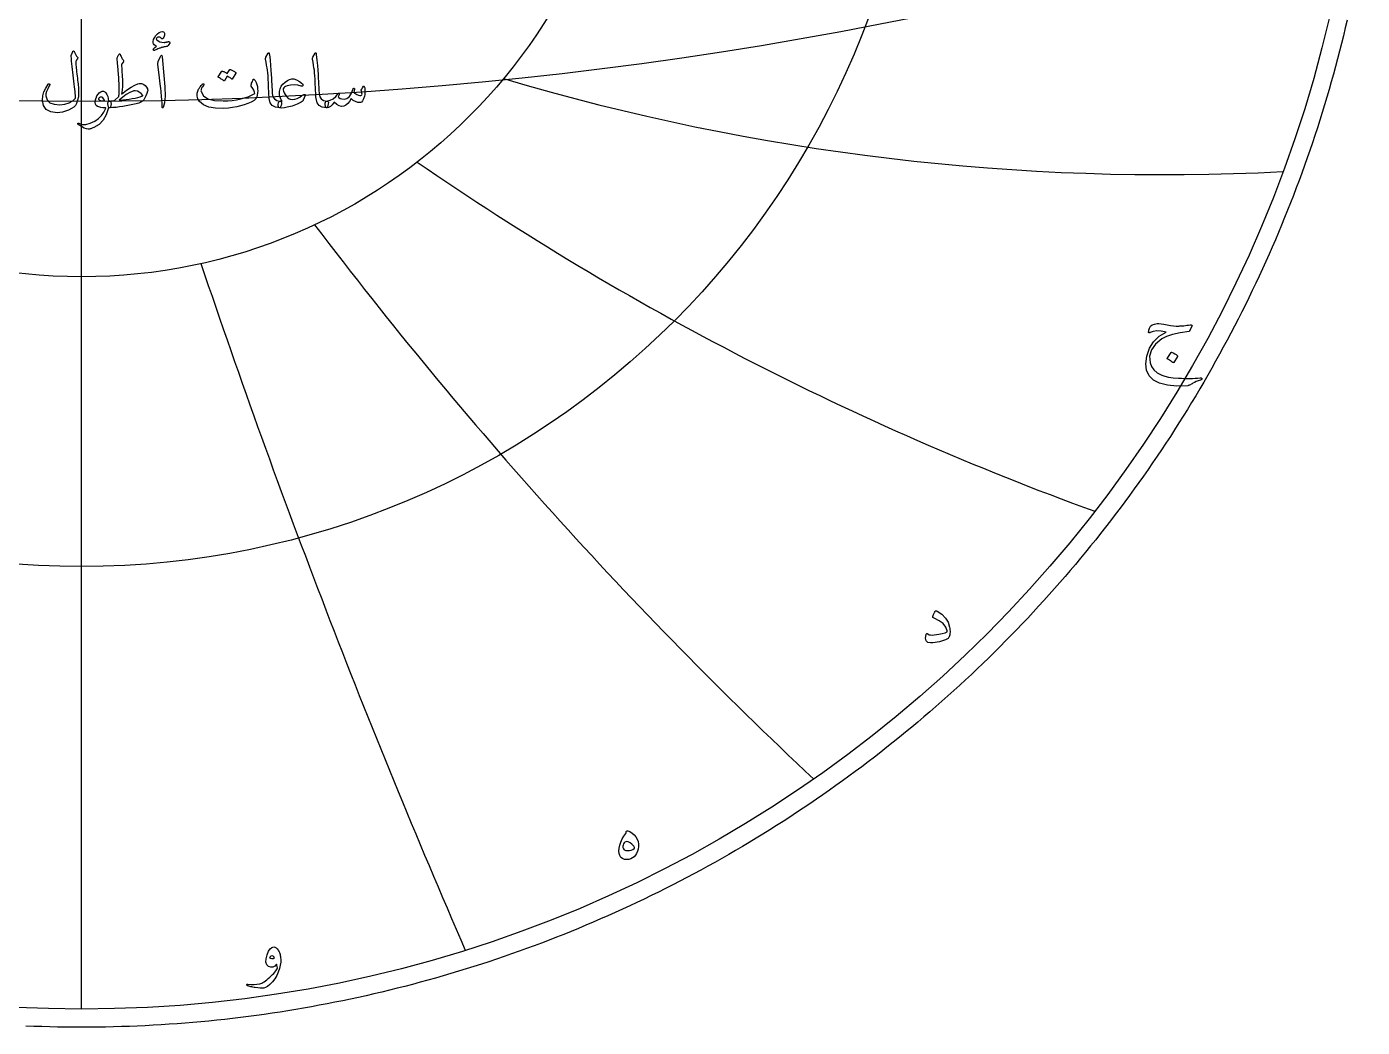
# Model space of a CAD drawing. Header units: millimetres. Extents: x -62 to 62, y -62 to 63.
# Drawn here: x -2.6 to 60.8, y -61.6 to -14.2 of the extents above; entities that cross this region are included whole.
import ezdxf

# ---------------------------------------------------------------- set-up
doc = ezdxf.new("R2010")
doc.units = ezdxf.units.MM
for name, color, linetype in [('CUT_OUTER', 1, 'Continuous'), ('ENGRAVE', 7, 'Continuous'), ('ENGRAVE_FINE', 8, 'Continuous'), ('TEXT', 5, 'Continuous')]:
    doc.layers.add(name, color=color, linetype=linetype)

msp = doc.modelspace()

# ---------------------------------------------------------------- linework, layer by layer
at = {"layer": 'CUT_OUTER'}
msp.add_lwpolyline([(60.0315, -13.868), (59.9453, -14.2361), (59.8568, -14.6036), (59.7661, -14.9706), (59.6731, -15.3371), (59.5778, -15.7029), (59.4804, -16.0682), (59.3807, -16.4328), (59.2787, -16.7969), (59.1745, -17.1603), (59.0681, -17.5231), (58.9595, -17.8852), (58.8486, -18.2466), (58.7356, -18.6073), (58.6203, -18.9674), (58.5028, -19.3267), (58.3831, -19.6853), (58.2612, -20.0432), (58.1372, -20.4003), (58.0109, -20.7566), (57.8824, -21.1122), (57.7518, -21.4669), (57.619, -21.8209), (57.484, -22.174), (57.3469, -22.5263), (57.2076, -22.8778), (57.0661, -23.2284), (56.9225, -23.5781), (56.7768, -23.9269), (56.6289, -24.2748), (56.4789, -24.6218), (56.3267, -24.9679), (56.1725, -25.3131), (56.0161, -25.6573), (55.8576, -26.0005), (55.697, -26.3427), (55.5344, -26.684), (55.3696, -27.0242), (55.2027, -27.3635), (55.0338, -27.7017), (54.8628, -28.0388), (54.6897, -28.3749), (54.5146, -28.71), (54.3374, -29.0439), (54.1581, -29.3768), (53.9769, -29.7085), (53.7936, -30.0392), (53.6082, -30.3687), (53.4209, -30.6971), (53.2315, -31.0243), (53.0402, -31.3503), (52.8468, -31.6752), (52.6515, -31.9988), (52.4541, -32.3213), (52.2548, -32.6425), (52.0535, -32.9625), (51.8503, -33.2813), (51.6451, -33.5988), (51.438, -33.9151), (51.2289, -34.2301), (51.0179, -34.5438), (50.805, -34.8562), (50.5902, -35.1672), (50.3734, -35.477), (50.1548, -35.7854), (49.9343, -36.0925), (49.7119, -36.3982), (49.4876, -36.7025), (49.2615, -37.0055), (49.0335, -37.307), (48.8037, -37.6072), (48.572, -37.906), (48.3385, -38.2033), (48.1032, -38.4992), (47.866, -38.7936), (47.6271, -39.0866), (47.3864, -39.3781), (47.1439, -39.6681), (46.8996, -39.9566), (46.6535, -40.2436), (46.4057, -40.5291), (46.1562, -40.8131), (45.9049, -41.0955), (45.6519, -41.3764), (45.3971, -41.6558), (45.1407, -41.9335), (44.8825, -42.2097), (44.6227, -42.4843), (44.3612, -42.7573), (44.098, -43.0287), (43.8331, -43.2985), (43.5666, -43.5666), (43.2985, -43.8331), (43.0287, -44.098), (42.7573, -44.3612), (42.4843, -44.6227), (42.2097, -44.8825), (41.9335, -45.1407), (41.6558, -45.3971), (41.3764, -45.6519), (41.0955, -45.9049), (40.8131, -46.1562), (40.5291, -46.4057), (40.2436, -46.6535), (39.9566, -46.8996), (39.6681, -47.1439), (39.3781, -47.3864), (39.0866, -47.6271), (38.7936, -47.866), (38.4992, -48.1032), (38.2033, -48.3385), (37.906, -48.572), (37.6072, -48.8037), (37.307, -49.0335), (37.0055, -49.2615), (36.7025, -49.4876), (36.3982, -49.7119), (36.0925, -49.9343), (35.7854, -50.1548), (35.477, -50.3734), (35.1672, -50.5902), (34.8562, -50.805), (34.5438, -51.0179), (34.2301, -51.2289), (33.9151, -51.438), (33.5988, -51.6451), (33.2813, -51.8503), (32.9625, -52.0535), (32.6425, -52.2548), (32.3213, -52.4541), (31.9988, -52.6515), (31.6752, -52.8468), (31.3503, -53.0402), (31.0243, -53.2315), (30.6971, -53.4209), (30.3687, -53.6082), (30.0392, -53.7936), (29.7085, -53.9769), (29.3768, -54.1581), (29.0439, -54.3374), (28.71, -54.5146), (28.3749, -54.6897), (28.0388, -54.8628), (27.7017, -55.0338), (27.3635, -55.2027), (27.0242, -55.3696), (26.684, -55.5344), (26.3427, -55.697), (26.0005, -55.8576), (25.6573, -56.0161), (25.3131, -56.1725), (24.9679, -56.3267), (24.6218, -56.4789), (24.2748, -56.6289), (23.9269, -56.7768), (23.5781, -56.9225), (23.2284, -57.0661), (22.8778, -57.2076), (22.5263, -57.3469), (22.174, -57.484), (21.8209, -57.619), (21.4669, -57.7518), (21.1122, -57.8824), (20.7566, -58.0109), (20.4003, -58.1372), (20.0432, -58.2612), (19.6853, -58.3831), (19.3267, -58.5028), (18.9674, -58.6203), (18.6073, -58.7356), (18.2466, -58.8486), (17.8852, -58.9595), (17.5231, -59.0681), (17.1603, -59.1745), (16.7969, -59.2787), (16.4328, -59.3807), (16.0682, -59.4804), (15.7029, -59.5778), (15.3371, -59.6731), (14.9706, -59.7661), (14.6036, -59.8568), (14.2361, -59.9453), (13.868, -60.0315), (13.4994, -60.1154), (13.1303, -60.1971), (12.7606, -60.2766), (12.3906, -60.3537), (12.02, -60.4286), (11.649, -60.5012), (11.2775, -60.5716), (10.9057, -60.6396), (10.5334, -60.7054), (10.1607, -60.7689), (9.7876, -60.8301), (9.4142, -60.889), (9.0404, -60.9456), (8.6663, -61), (8.2919, -61.052), (7.9171, -61.1017), (7.542, -61.1491), (7.1667, -61.1943), (6.7911, -61.2371), (6.4152, -61.2776), (6.0391, -61.3158), (5.6627, -61.3517), (5.2862, -61.3853), (4.9094, -61.4166), (4.5325, -61.4456), (4.1554, -61.4722), (3.7781, -61.4966), (3.4007, -61.5186), (3.0232, -61.5383), (2.6455, -61.5557), (2.2678, -61.5708), (1.89, -61.5835), (1.512, -61.5939), (1.1341, -61.6021), (0.7561, -61.6079), (0.378, -61.6113), (0, -61.6125), (-0.378, -61.6113), (-0.7561, -61.6079), (-1.1341, -61.6021), (-1.512, -61.5939), (-1.89, -61.5835), (-2.2678, -61.5708), (-2.6455, -61.5557)], dxfattribs=at)
at = {"layer": 'ENGRAVE'}
for points in [[(0, -60.75), (0, 60.75)], [(0, -60.75), (0, -26.0306)]]:
    msp.add_lwpolyline(points, dxfattribs=at)
for radius in [60.75, 39.7663, 26.0306]:
    msp.add_circle((0, 0), radius, dxfattribs=at)
for centre, radius, start, end in [((51.3474, 88.9363), 110.1253, 253.472045, 272.936249), ((96.6178, 96.6178), 142.3073, 235.453413, 250.051566), ((177.2315, 102.3247), 208.4771, 217.146724, 226.878826), ((394.9958, 105.8388), 410.8587, 198.629219, 203.495269)]:
    msp.add_arc(centre, radius, start, end, dxfattribs=at)
at = {"layer": 'ENGRAVE_FINE'}
msp.add_arc((0, 180.323), 198.0281, 252.309853, 287.690147, dxfattribs=at)
at = {"layer": 'TEXT'}
for points in [[(4.0544, -15.1077), (4.0076, -15.1165), (3.9641, -15.1248), (3.9241, -15.1326), (3.8873, -15.14), (3.8542, -15.1472), (3.8249, -15.1544), (3.7994, -15.1616), (3.7778, -15.1688), (3.7558, -15.177), (3.7293, -15.1872), (3.6983, -15.1994), (3.6628, -15.2137), (3.6228, -15.2302), (3.5784, -15.2492), (3.5294, -15.2706), (3.476, -15.2945), (3.4542, -15.3017), (3.4356, -15.3017), (3.4201, -15.2945), (3.4077, -15.2802), (3.4003, -15.2449), (3.4212, -15.2038), (3.4704, -15.1569), (3.5478, -15.1041), (3.4886, -15.0704), (3.4436, -15.0341), (3.4131, -14.995), (3.3969, -14.9532), (3.3938, -14.8744), (3.4131, -14.7889), (3.4549, -14.6966), (3.5191, -14.5975), (3.5957, -14.5088), (3.6745, -14.4475), (3.7555, -14.4136), (3.8388, -14.4071), (3.8853, -14.4188), (3.917, -14.4431), (3.9338, -14.4799), (3.9358, -14.5293), (3.9278, -14.5827), (3.9143, -14.6317), (3.8954, -14.6761), (3.8712, -14.7161), (3.8469, -14.7442), (3.8245, -14.7565), (3.8038, -14.7532), (3.785, -14.7341), (3.7634, -14.7056), (3.7382, -14.6847), (3.7095, -14.6714), (3.6772, -14.6658), (3.6433, -14.6658), (3.6134, -14.673), (3.5876, -14.6874), (3.5658, -14.7089), (3.5499, -14.735), (3.5451, -14.7592), (3.5516, -14.7817), (3.5694, -14.8023), (3.6359, -14.8515), (3.7167, -14.8877), (3.8119, -14.9108), (3.9215, -14.9209), (3.931, -14.9206), (3.9417, -14.9195), (3.9535, -14.9179), (3.9664, -14.9155), (3.9804, -14.9127), (3.9956, -14.9097), (4.0119, -14.9064), (4.0293, -14.9029), (4.0481, -14.8994), (4.0652, -14.8962), (4.0805, -14.8932), (4.0939, -14.8904), (4.1058, -14.888), (4.1164, -14.8863), (4.1256, -14.8853), (4.1334, -14.885), (4.1483, -14.8865), (4.1604, -14.8913), (4.1698, -14.8991), (4.1766, -14.9101), (4.1808, -14.9207), (4.1828, -14.9308), (4.1826, -14.9404), (4.1802, -14.9496), (4.1454, -15.0148), (4.1128, -15.0628), (4.0825, -15.0938), (4.0544, -15.1077)], [(-0.415, -15.352), (-0.4087, -15.341), (-0.4006, -15.3332), (-0.3907, -15.3284), (-0.379, -15.3269), (-0.3674, -15.3289), (-0.3575, -15.335), (-0.3494, -15.3451), (-0.3431, -15.3592), (-0.3096, -15.4416), (-0.2739, -15.5128), (-0.236, -15.5728), (-0.1958, -15.6215), (-0.1839, -15.639), (-0.1805, -15.6592), (-0.1857, -15.6821), (-0.1994, -15.7077), (-0.2082, -15.7201), (-0.2165, -15.732), (-0.2243, -15.7434), (-0.2317, -15.7544), (-0.2387, -15.7647), (-0.2452, -15.7742), (-0.2513, -15.7827), (-0.2569, -15.7903), (-0.2663, -15.8043), (-0.273, -15.8209), (-0.2771, -15.8402), (-0.2784, -15.8622), (-0.2742, -15.9243), (-0.2686, -15.992), (-0.2616, -16.0653), (-0.2533, -16.1442), (-0.2439, -16.2288), (-0.2335, -16.3189), (-0.2223, -16.4147), (-0.2102, -16.5161), (-0.1966, -16.6172), (-0.1846, -16.7123), (-0.1741, -16.8014), (-0.1653, -16.8843), (-0.1577, -16.9615), (-0.1513, -17.033), (-0.1461, -17.0989), (-0.1419, -17.1592), (-0.1372, -17.3377), (-0.1518, -17.5068), (-0.1857, -17.6664), (-0.2389, -17.8166), (-0.2908, -17.9049), (-0.371, -17.9864), (-0.4794, -18.0612), (-0.6162, -18.1292), (-0.7644, -18.1856), (-0.9036, -18.2253), (-1.0338, -18.2484), (-1.1551, -18.255), (-1.4587, -18.2132), (-1.676, -18.0987), (-1.8071, -17.9114), (-1.8521, -17.6514), (-1.8363, -17.4576), (-1.7856, -17.2679), (-1.6998, -17.0822), (-1.579, -16.9005), (-1.5698, -16.8899), (-1.5601, -16.8834), (-1.55, -16.881), (-1.5395, -16.8825), (-1.5283, -16.8868), (-1.5197, -16.8924), (-1.5139, -16.8994), (-1.5107, -16.9077), (-1.5085, -16.92), (-1.509, -16.9319), (-1.5121, -16.9434), (-1.5179, -16.9544), (-1.6003, -17.1149), (-1.6572, -17.2517), (-1.6884, -17.3646), (-1.694, -17.4538), (-1.634, -17.6458), (-1.5045, -17.7798), (-1.3053, -17.8559), (-1.0365, -17.8741), (-0.7942, -17.8479), (-0.5883, -17.787), (-0.4188, -17.6916), (-0.2856, -17.5616), (-0.2884, -17.4988), (-0.2933, -17.4255), (-0.3001, -17.3416), (-0.309, -17.2472), (-0.3201, -17.142), (-0.3337, -17.0258), (-0.3497, -16.8986), (-0.3683, -16.7604), (-0.3858, -16.6178), (-0.4024, -16.4774), (-0.4181, -16.3394), (-0.4329, -16.2035), (-0.4466, -16.0699), (-0.459, -15.9385), (-0.47, -15.8094), (-0.4796, -15.6826), (-0.494, -15.5604), (-0.4933, -15.5465), (-0.4913, -15.5335), (-0.4879, -15.5213), (-0.4832, -15.5101)], [(1.7766, -15.4814), (1.7851, -15.4722), (1.7928, -15.4661), (1.7995, -15.4632), (1.8054, -15.4634), (1.8123, -15.4665), (1.8188, -15.4724), (1.8249, -15.4809), (1.8305, -15.4921), (1.8533, -15.5406), (1.875, -15.5855), (1.8955, -15.6269), (1.9149, -15.6646), (1.9335, -15.6983), (1.9513, -15.7275), (1.9685, -15.7522), (1.985, -15.7724), (1.9971, -15.789), (2.0012, -15.8065), (1.9971, -15.8249), (1.985, -15.8442), (1.9131, -15.934), (1.9039, -15.9495), (1.8979, -15.9673), (1.8949, -15.9873), (1.8952, -16.0095), (1.9068, -16.179), (1.9167, -16.3283), (1.9248, -16.4575), (1.9311, -16.5664), (1.9358, -16.6553), (1.9392, -16.7244), (1.9412, -16.7738), (1.9419, -16.8035), (1.9411, -16.8911), (1.9387, -16.9741), (1.9348, -17.0527), (1.9293, -17.1268), (1.9225, -17.1964), (1.9145, -17.2616), (1.9054, -17.3222), (1.8952, -17.3783), (2.1393, -17.1915), (2.3506, -17.0478), (2.5291, -16.9472), (2.6748, -16.8897), (2.7397, -16.8744), (2.7978, -16.8682), (2.8493, -16.8709), (2.894, -16.8825), (2.9571, -16.9153), (3.017, -16.967), (3.0738, -17.0375), (3.1275, -17.1268), (3.1358, -17.1482), (3.1392, -17.1726), (3.1376, -17.2003), (3.1311, -17.231), (3.0954, -17.3415), (3.0529, -17.4466), (3.0038, -17.5463), (2.9478, -17.6406), (2.8935, -17.7012), (2.8167, -17.7538), (2.7175, -17.7982), (2.5958, -17.8346), (2.4328, -17.8706), (2.2711, -17.9033), (2.1104, -17.9326), (1.9509, -17.9586), (1.7927, -17.9809), (1.636, -17.9994), (1.481, -18.0141), (1.3275, -18.025), (1.3102, -18.0201), (1.2943, -18.0053), (1.2797, -17.9806), (1.2664, -17.946), (1.2548, -17.9035), (1.2485, -17.8624), (1.2476, -17.8227), (1.2521, -17.7843), (1.2622, -17.7509), (1.2781, -17.7259), (1.2999, -17.7095), (1.3275, -17.7017), (1.3642, -17.6997), (1.3989, -17.6972), (1.4316, -17.6943), (1.4622, -17.6909), (1.4909, -17.6875), (1.5175, -17.6846), (1.5421, -17.6821), (1.5646, -17.6801), (1.7658, -17.4861), (1.7676, -17.4777), (1.7694, -17.4668), (1.7712, -17.4534), (1.773, -17.4376), (1.7748, -17.4193), (1.7766, -17.3985), (1.7784, -17.3753), (1.7802, -17.3496), (1.7818, -17.3216), (1.7829, -17.2917), (1.7836, -17.2597), (1.7838, -17.2256), (1.7838, -17.1898), (1.7838, -17.1524), (1.7838, -17.1135), (1.7838, -17.0729), (1.7833, -17.0271), (1.782, -16.9723), (1.7798, -16.9086), (1.7766, -16.8358), (1.7726, -16.7545), (1.7676, -16.6652), (1.7618, -16.5677), (1.7551, -16.4622), (1.7396, -16.228), (1.7254, -16.0427), (1.7126, -15.9064), (1.7012, -15.8191), (1.692, -15.7629), (1.6859, -15.7203), (1.683, -15.6911), (1.6832, -15.6754), (1.6941, -15.6457), (1.7052, -15.6179), (1.7165, -15.5918), (1.7281, -15.5676), (1.7399, -15.5447), (1.7519, -15.5227), (1.7641, -15.5016), (1.7766, -15.4814)], [(3.7275, -15.6179), (3.7618, -15.5514), (3.7894, -15.5281), (3.8103, -15.5478), (3.8245, -15.6107), (3.9071, -16.4909), (3.9563, -17.0312), (3.9673, -17.4628), (3.9401, -17.7857), (3.8748, -17.9999), (3.8629, -18.0174), (3.8523, -18.0268), (3.8431, -18.0282), (3.8353, -18.0214), (3.829, -18.0109), (3.8245, -17.9972), (3.8218, -17.9803), (3.8209, -17.9604), (3.8209, -17.8047), (3.8137, -17.6397), (3.7993, -17.4652), (3.7778, -17.2813), (3.7731, -17.2333), (3.7589, -17.1035), (3.7353, -16.892), (3.7023, -16.5987), (3.6233, -15.9484), (3.6215, -15.9138), (3.6233, -15.882), (3.6287, -15.8528), (3.6377, -15.8263)], [(8.8579, -15.4382), (8.8649, -15.4275), (8.8714, -15.4203), (8.8774, -15.4167), (8.8831, -15.4167), (8.8916, -15.4214), (8.8992, -15.4356), (8.906, -15.4591), (8.9118, -15.4921), (8.9414, -15.7605), (8.9657, -16.0086), (8.9845, -16.2365), (8.998, -16.4442), (9.0067, -16.6218), (9.0146, -16.781), (9.0219, -16.9218), (9.0286, -17.0442), (9.0343, -17.1482), (9.0389, -17.2337), (9.0424, -17.3009), (9.0447, -17.3496), (9.0766, -17.4955), (9.1471, -17.6029), (9.2563, -17.6716), (9.404, -17.7017), (9.4451, -17.7125), (9.4714, -17.7376), (9.4828, -17.7771), (9.4794, -17.831), (9.4626, -17.9159), (9.4444, -17.9765), (9.4249, -18.0129), (9.404, -18.025), (9.1961, -17.9976), (9.0429, -17.9154), (8.9446, -17.7785), (8.901, -17.5867), (8.8942, -17.495), (8.888, -17.403), (8.8825, -17.3109), (8.8777, -17.2185), (8.8733, -17.1258), (8.8691, -17.033), (8.8652, -16.9399), (8.8615, -16.8466), (8.8548, -16.6686), (8.8453, -16.5084), (8.8332, -16.366), (8.8184, -16.2412), (8.8009, -16.1214), (8.7807, -15.9938), (8.7578, -15.8583), (8.7322, -15.7149), (8.7288, -15.6891), (8.7295, -15.6655), (8.7342, -15.6442), (8.7429, -15.6251)], [(11.0818, -15.4382), (11.0888, -15.4275), (11.0953, -15.4203), (11.1013, -15.4167), (11.107, -15.4167), (11.1155, -15.4214), (11.1231, -15.4356), (11.1299, -15.4591), (11.1357, -15.4921), (11.1653, -15.7605), (11.1896, -16.0086), (11.2085, -16.2365), (11.2219, -16.4442), (11.2306, -16.6218), (11.2385, -16.781), (11.2458, -16.9218), (11.2525, -17.0442), (11.2582, -17.1482), (11.2628, -17.2337), (11.2663, -17.3009), (11.2686, -17.3496), (11.3005, -17.4955), (11.371, -17.6029), (11.4802, -17.6716), (11.6279, -17.7017), (11.669, -17.7125), (11.6953, -17.7376), (11.7067, -17.7771), (11.7034, -17.831), (11.6865, -17.9159), (11.6683, -17.9765), (11.6488, -18.0129), (11.6279, -18.025), (11.42, -17.9976), (11.2668, -17.9154), (11.1685, -17.7785), (11.1249, -17.5867), (11.1181, -17.495), (11.1119, -17.403), (11.1064, -17.3109), (11.1016, -17.2185), (11.0972, -17.1258), (11.093, -17.033), (11.0891, -16.9399), (11.0854, -16.8466), (11.0787, -16.6686), (11.0692, -16.5084), (11.0571, -16.366), (11.0423, -16.2412), (11.0248, -16.1214), (11.0046, -15.9938), (10.9817, -15.8583), (10.9561, -15.7149), (10.9527, -15.6891), (10.9534, -15.6655), (10.9581, -15.6442), (10.9668, -15.6251)], [(7.0328, -16.2107), (7.0373, -16.2062), (7.0436, -16.2035), (7.0517, -16.2026), (7.0615, -16.2035), (7.0969, -16.2167), (7.1311, -16.2313), (7.1643, -16.2473), (7.1963, -16.2646), (7.2274, -16.2834), (7.2578, -16.3041), (7.2875, -16.3266), (7.3166, -16.3508), (7.3222, -16.3582), (7.3247, -16.3661), (7.324, -16.3744), (7.3202, -16.3831), (7.1478, -16.6562), (7.143, -16.6598), (7.1361, -16.6598), (7.1269, -16.6562), (7.1154, -16.649), (7.1076, -16.6424), (7.0948, -16.6333), (7.077, -16.6217), (7.0543, -16.6077), (7.0265, -16.591), (6.9933, -16.5713), (6.9547, -16.5487), (6.9106, -16.5233), (6.7741, -16.7352), (6.7678, -16.7417), (6.7597, -16.7433), (6.7499, -16.7399), (6.7382, -16.7316), (6.7281, -16.7244), (6.7121, -16.7137), (6.6904, -16.6993), (6.6627, -16.6813), (6.6288, -16.6598), (6.5882, -16.6346), (6.5408, -16.6059), (6.4867, -16.5736), (6.4811, -16.5682), (6.4786, -16.5628), (6.4793, -16.5574), (6.4831, -16.552), (6.6591, -16.2897), (6.6636, -16.2852), (6.6699, -16.2825), (6.678, -16.2816), (6.6879, -16.2825), (6.718, -16.2923), (6.7472, -16.3036), (6.7755, -16.3166), (6.8029, -16.331), (6.8294, -16.3469), (6.855, -16.3638), (6.8797, -16.3819), (6.9035, -16.4011)], [(8.204, -16.6885), (8.2282, -16.7188), (8.2503, -16.7523), (8.2704, -16.7889), (8.2885, -16.8286), (8.3045, -16.8713), (8.3185, -16.9167), (8.3306, -16.9647), (8.3406, -17.0155), (8.3536, -17.1174), (8.3567, -17.2185), (8.35, -17.3186), (8.3334, -17.4178), (8.3082, -17.5063), (8.2759, -17.5777), (8.2364, -17.6321), (8.1897, -17.6693), (8.0415, -17.7477), (7.8843, -17.8175), (7.7181, -17.8788), (7.543, -17.9316), (7.3588, -17.9754), (7.1657, -18.0098), (6.9636, -18.0347), (6.7526, -18.0502), (6.3569, -18.0461), (6.0322, -17.9909), (5.7785, -17.8845), (5.5957, -17.7268), (5.5207, -17.6035), (5.4861, -17.4708), (5.492, -17.3287), (5.5382, -17.1771), (5.5538, -17.1445), (5.5719, -17.1111), (5.5924, -17.0771), (5.6155, -17.0424), (5.6409, -17.007), (5.6689, -16.971), (5.6993, -16.9343), (5.7322, -16.8969), (5.7432, -16.8863), (5.7547, -16.8798), (5.7666, -16.8774), (5.7789, -16.8789), (5.7872, -16.8821), (5.7942, -16.8879), (5.7998, -16.8965), (5.8041, -16.9077), (5.8061, -16.9182), (5.805, -16.9283), (5.8007, -16.938), (5.7933, -16.9472), (5.7625, -16.9838), (5.7349, -17.0217), (5.7104, -17.061), (5.6891, -17.1017), (5.6745, -17.1405), (5.6667, -17.178), (5.6655, -17.2142), (5.6711, -17.249), (5.7834, -17.4522), (5.9945, -17.5948), (6.3044, -17.6767), (6.713, -17.6981), (6.9377, -17.6894), (7.1518, -17.6707), (7.3554, -17.6418), (7.5484, -17.6029), (7.731, -17.5538), (7.9036, -17.4946), (8.066, -17.4254), (8.2184, -17.346), (8.2036, -17.2719), (8.1699, -17.1897), (8.1174, -17.0994), (8.0459, -17.0011), (8.0437, -16.9917), (8.0441, -16.9741), (8.0473, -16.9485), (8.0531, -16.9149), (8.0547, -16.9115), (8.0558, -16.9086), (8.0565, -16.9061), (8.0567, -16.9041), (8.0684, -16.8583), (8.0855, -16.8071), (8.1079, -16.7505), (8.1358, -16.6885), (8.1481, -16.6697), (8.1636, -16.6634), (8.1822, -16.6697), (8.204, -16.6885)], [(10.6148, -17.4394), (10.5178, -17.655), (10.5054, -17.6763), (10.4935, -17.6936), (10.482, -17.7068), (10.471, -17.716), (10.4151, -17.7543), (10.3552, -17.7901), (10.2912, -17.8235), (10.2231, -17.8544), (10.1513, -17.8832), (10.0758, -17.9105), (9.9968, -17.9362), (9.9142, -17.9604), (9.7597, -17.9981), (9.6232, -18.0214), (9.5046, -18.0304), (9.404, -18.025), (9.3656, -18.0075), (9.3402, -17.9729), (9.3279, -17.9213), (9.3286, -17.8526), (9.3378, -17.7906), (9.351, -17.7448), (9.3683, -17.7151), (9.3896, -17.7017), (9.3932, -17.7017), (9.3968, -17.7017), (9.4004, -17.7017), (9.404, -17.7017), (9.4307, -17.7044), (9.457, -17.7053), (9.4828, -17.7044), (9.5082, -17.7017), (9.4646, -17.6372), (9.4309, -17.566), (9.4071, -17.4881), (9.3932, -17.4035), (9.3912, -17.2519), (9.4175, -17.117), (9.472, -16.9986), (9.5549, -16.8969), (9.6616, -16.8019), (9.766, -16.7289), (9.8681, -16.678), (9.9681, -16.649), (10.0758, -16.6492), (10.198, -16.6894), (10.3345, -16.7696), (10.4854, -16.8897), (10.5025, -16.9084), (10.5106, -16.9283), (10.5097, -16.9497), (10.4998, -16.9723), (10.4856, -16.9899), (10.4684, -16.9993), (10.4479, -17.0006), (10.4243, -16.9939), (10.2553, -16.945), (10.0857, -16.9274), (9.9157, -16.9414), (9.7453, -16.9867), (9.6777, -17.0152), (9.6259, -17.0469), (9.5897, -17.0817), (9.5693, -17.1197), (9.5643, -17.1677), (9.5782, -17.2292), (9.611, -17.3042), (9.6627, -17.3927), (9.7256, -17.4821), (9.7848, -17.549), (9.8405, -17.5934), (9.8926, -17.6154), (10.006, -17.6267), (10.1199, -17.6137), (10.2341, -17.5764), (10.3489, -17.5149), (10.4531, -17.443), (10.507, -17.4089), (10.5501, -17.3891), (10.5824, -17.3837), (10.604, -17.3927), (10.6127, -17.4037), (10.6175, -17.4152), (10.6181, -17.4271), (10.6148, -17.4394)], [(13.3704, -17.0011), (13.3782, -16.9957), (13.3875, -16.9975), (13.398, -17.0065), (13.4099, -17.0226), (13.4227, -17.05), (13.4324, -17.0891), (13.4389, -17.1399), (13.4422, -17.2023), (13.4434, -17.2732), (13.4395, -17.3424), (13.4308, -17.4098), (13.4171, -17.4753), (13.3771, -17.6029), (13.3327, -17.6945), (13.2837, -17.7502), (13.2303, -17.7699), (13.1039, -17.7625), (12.9869, -17.7295), (12.8793, -17.6709), (12.7812, -17.5867), (12.7138, -17.7194), (12.6339, -17.8229), (12.5414, -17.8973), (12.4363, -17.9424), (12.326, -17.9523), (12.2144, -17.9244), (12.1015, -17.8589), (11.9872, -17.7556), (11.8947, -17.8735), (11.804, -17.9577), (11.715, -18.0082), (11.6279, -18.025), (11.6104, -18.0151), (11.5938, -17.9855), (11.5781, -17.9361), (11.5632, -17.8669), (11.5579, -17.7987), (11.5668, -17.7484), (11.5902, -17.716), (11.6279, -17.7017), (11.7936, -17.6642), (11.9387, -17.5912), (12.0631, -17.4827), (12.1668, -17.3388), (12.1724, -17.3309), (12.1785, -17.3253), (12.185, -17.322), (12.192, -17.3208), (12.2005, -17.3217), (12.2081, -17.3244), (12.2149, -17.3289), (12.2207, -17.3352), (12.2241, -17.3545), (12.2162, -17.3873), (12.1971, -17.4336), (12.1668, -17.4933), (12.2066, -17.5393), (12.2683, -17.5732), (12.3521, -17.595), (12.4578, -17.6047), (12.5896, -17.5771), (12.7048, -17.487), (12.8034, -17.3345), (12.8854, -17.1197), (12.8894, -17.1086), (12.8944, -17.1008), (12.9002, -17.0961), (12.9069, -17.0945), (12.917, -17.0954), (12.9258, -17.0981), (12.9332, -17.1026), (12.9393, -17.1089), (12.9438, -17.1179), (12.9464, -17.1268), (12.9473, -17.1358), (12.9464, -17.1448), (12.9105, -17.2957), (12.9525, -17.333), (13.003, -17.3658), (13.0621, -17.394), (13.1297, -17.4178), (13.1955, -17.4333), (13.2455, -17.4367), (13.2799, -17.428), (13.2985, -17.4071), (13.3046, -17.3752), (13.3012, -17.3298), (13.2884, -17.271), (13.2662, -17.1987), (13.27, -17.1783), (13.2887, -17.1385), (13.3221, -17.0795), (13.3704, -17.0011)], [(1.2557, -18.0645), (1.1715, -18.3603), (1.0302, -18.6079), (0.8319, -18.8076), (0.5766, -18.9591), (0.5409, -18.9745), (0.5057, -18.9883), (0.4709, -19.0006), (0.4365, -19.0112), (0.4028, -19.0201), (0.3701, -19.0269), (0.3382, -19.0318), (0.3072, -19.0346), (0.2299, -19.0236), (0.1275, -18.9834), (0, -18.914), (-0.1527, -18.8154), (-0.1691, -18.8013), (-0.1787, -18.7876), (-0.1817, -18.7743), (-0.1778, -18.7615), (-0.1693, -18.7517), (-0.1581, -18.7472), (-0.1442, -18.7481), (-0.1275, -18.7543), (0.0312, -18.8058), (0.2093, -18.8055), (0.4067, -18.7537), (0.6233, -18.6502), (0.8003, -18.53), (0.9467, -18.3888), (1.0626, -18.2264), (1.1479, -18.043), (1.1472, -18.0365), (1.1452, -18.0313), (1.1418, -18.0275), (1.1371, -18.025), (1.0134, -18.0178), (0.9081, -18.0035), (0.8212, -17.9819), (0.7527, -17.9532), (0.6997, -17.9087), (0.6665, -17.8472), (0.653, -17.7686), (0.6593, -17.6729), (0.6613, -17.6602), (0.6638, -17.6473), (0.6667, -17.6342), (0.67, -17.6208), (0.6739, -17.607), (0.6781, -17.5925), (0.6828, -17.5774), (0.688, -17.5616), (0.7302, -17.4589), (0.7814, -17.3738), (0.8416, -17.3062), (0.9108, -17.2562), (0.9815, -17.2288), (1.0464, -17.2292), (1.1054, -17.2575), (1.1587, -17.3137), (1.2051, -17.3918), (1.2404, -17.4825), (1.2644, -17.5858), (1.2772, -17.7017), (1.2843, -17.7016), (1.2911, -17.7012), (1.2978, -17.7007), (1.3042, -17.6999), (1.3106, -17.6991), (1.3172, -17.6985), (1.324, -17.6982), (1.3311, -17.6981), (1.3554, -17.7032), (1.3742, -17.7187), (1.3877, -17.7446), (1.3958, -17.7807), (1.3991, -17.8205), (1.3985, -17.8607), (1.3938, -17.9013), (1.385, -17.9424), (1.3736, -17.9785), (1.3608, -18.0044), (1.3466, -18.0199), (1.3311, -18.025), (1.2628, -18.025), (1.2624, -18.0315), (1.2611, -18.0403), (1.2588, -18.0513), (1.2557, -18.0645)], [(1.0832, -17.6622), (1.0455, -17.5964), (1.0042, -17.5499), (0.9593, -17.5227), (0.9108, -17.5149), (0.8818, -17.5225), (0.856, -17.5346), (0.8333, -17.5512), (0.8138, -17.5723), (0.8075, -17.5836), (0.8066, -17.5957), (0.8111, -17.6087), (0.8209, -17.6226), (0.858, -17.6552), (0.9117, -17.6774), (0.9819, -17.6893), (1.0688, -17.6909), (1.0778, -17.6891), (1.0832, -17.6837), (1.085, -17.6747), (1.0832, -17.6622)], [(2.5491, -17.2131), (2.5309, -17.2137), (2.5122, -17.2158), (2.4931, -17.2191), (2.4736, -17.2238), (2.2971, -17.2932), (2.1233, -17.39), (1.9522, -17.5142), (1.7838, -17.6657), (1.952, -17.65), (2.1116, -17.6316), (2.2628, -17.6105), (2.4053, -17.5867), (2.5394, -17.56), (2.6649, -17.5301), (2.7819, -17.4971), (2.8904, -17.461), (2.9005, -17.4567), (2.9056, -17.4511), (2.9059, -17.4441), (2.9011, -17.4358), (2.8239, -17.3411), (2.7395, -17.2723), (2.6479, -17.2297), (2.5491, -17.2131)], [(52.6656, -28.3788), (52.5736, -28.5858), (52.5653, -28.5994), (52.5554, -28.6097), (52.5442, -28.6167), (52.5315, -28.6203), (52.1063, -28.6873), (51.7507, -28.7697), (51.4644, -28.8674), (51.2477, -28.9805), (50.9437, -29.2284), (50.7485, -29.5007), (50.6621, -29.7975), (50.6843, -30.1187), (50.7519, -30.2926), (50.8664, -30.4463), (51.0278, -30.58), (51.2362, -30.6935), (51.3825, -30.7443), (51.5648, -30.7855), (51.783, -30.8171), (52.0371, -30.8391), (52.1722, -30.8456), (52.3054, -30.8497), (52.4366, -30.8514), (52.566, -30.8506), (52.6929, -30.8478), (52.817, -30.843), (52.9382, -30.8363), (53.0565, -30.8276), (53.0843, -30.8257), (53.1063, -30.8276), (53.1226, -30.8334), (53.1332, -30.843), (53.1389, -30.8547), (53.1408, -30.8669), (53.1389, -30.8796), (53.1332, -30.8928), (53.129, -30.8999), (53.1241, -30.9057), (53.1184, -30.9104), (53.1121, -30.9139), (53.1053, -30.9169), (53.0982, -30.9201), (53.0909, -30.9236), (53.0833, -30.9273), (52.9729, -30.9625), (52.8754, -30.9991), (52.7909, -31.0372), (52.7193, -31.0767), (52.6734, -31.1052), (52.6316, -31.1294), (52.5939, -31.1493), (52.5602, -31.1649), (52.5311, -31.1769), (52.5071, -31.186), (52.488, -31.1922), (52.474, -31.1955), (51.9499, -31.2149), (51.5044, -31.1773), (51.1375, -31.0827), (50.8491, -30.9311), (50.6407, -30.7232), (50.5176, -30.4636), (50.4798, -30.1522), (50.5272, -29.7891), (50.6527, -29.4234), (50.8491, -29.1118), (51.1164, -28.8543), (51.4546, -28.6509), (51.2151, -28.6052), (51.0063, -28.5944), (50.8281, -28.6186), (50.6805, -28.6778), (50.6676, -28.6825), (50.6556, -28.6854), (50.6446, -28.6864), (50.6345, -28.6854), (50.6261, -28.6823), (50.6202, -28.6768), (50.6166, -28.6689), (50.6154, -28.6586), (50.6206, -28.6109), (50.6288, -28.5637), (50.6398, -28.517), (50.6537, -28.4708), (50.7025, -28.381), (50.7801, -28.3146), (50.8865, -28.2718), (51.0216, -28.2524), (51.1071, -28.2531), (51.2142, -28.2629), (51.3428, -28.2818), (51.4929, -28.3099), (51.6479, -28.3379), (51.7909, -28.3568), (51.9219, -28.3666), (52.041, -28.3673), (52.0982, -28.3648), (52.1588, -28.3611), (52.2228, -28.3562), (52.2901, -28.3501), (52.3607, -28.3425), (52.4347, -28.3333), (52.5121, -28.3224), (52.5928, -28.3099), (52.639, -28.3084), (52.6666, -28.3194), (52.6754, -28.3429), (52.6656, -28.3788)], [(51.6769, -29.6205), (51.6817, -29.6157), (51.6884, -29.6128), (51.697, -29.6119), (51.7076, -29.6128), (51.782, -29.643), (51.8522, -29.6799), (51.9181, -29.7235), (51.9796, -29.7738), (51.9856, -29.7814), (51.9883, -29.7891), (51.9875, -29.7968), (51.9835, -29.8044), (51.8034, -30.0957), (51.7967, -30.1026), (51.788, -30.1043), (51.7775, -30.1007), (51.765, -30.0919), (51.7543, -30.0842), (51.7373, -30.0727), (51.714, -30.0574), (51.6846, -30.0382), (51.6484, -30.0152), (51.605, -29.9884), (51.5545, -29.9577), (51.4968, -29.9232), (51.4891, -29.9175), (51.4853, -29.9117), (51.4853, -29.906), (51.4891, -29.9002)], [(40.3818, -42.1312), (40.397, -42.0856), (40.412, -42.0445), (40.4267, -42.008), (40.4412, -41.976), (40.4552, -41.9484), (40.4685, -41.9248), (40.4811, -41.9052), (40.493, -41.8898), (40.5114, -41.8749), (40.5322, -41.8687), (40.5555, -41.8711), (40.5811, -41.8821), (40.8079, -42.0342), (40.9825, -42.2107), (41.1049, -42.4117), (41.1751, -42.6371), (41.1849, -42.7015), (41.1914, -42.7645), (41.1945, -42.8261), (41.1943, -42.8862), (41.1904, -42.9444), (41.1828, -43.0002), (41.1713, -43.0536), (41.1559, -43.1046), (41.1423, -43.1319), (41.1243, -43.1564), (41.102, -43.1779), (41.0755, -43.1966), (40.984, -43.2414), (40.8896, -43.2799), (40.7924, -43.3123), (40.6922, -43.3384), (40.5897, -43.3587), (40.4853, -43.3738), (40.379, -43.3837), (40.2707, -43.3882), (40.1423, -43.3666), (40.0637, -43.2943), (40.035, -43.1712), (40.0561, -42.9973), (40.0633, -42.9784), (40.0733, -42.9638), (40.0863, -42.9535), (40.1021, -42.9475), (40.1157, -42.9492), (40.1299, -42.9542), (40.1445, -42.9626), (40.1596, -42.9743), (40.2063, -42.9995), (40.2697, -43.0136), (40.35, -43.0167), (40.447, -43.0088), (40.6575, -42.9782), (40.8292, -42.9437), (40.9622, -42.9053), (41.0563, -42.8632), (41.0611, -42.8574), (41.064, -42.8479), (41.0649, -42.8344), (41.064, -42.8172), (40.9991, -42.6361), (40.8733, -42.4761), (40.6867, -42.3372), (40.4393, -42.2194), (40.407, -42.2024), (40.3866, -42.182), (40.3782, -42.1583), (40.3818, -42.1312)], [(25.8483, -52.3179), (25.8811, -52.3029), (25.9182, -52.2997), (25.9596, -52.3086), (26.0054, -52.3294), (26.1192, -52.4056), (26.2152, -52.4923), (26.2935, -52.5896), (26.3541, -52.6973), (26.396, -52.8097), (26.4183, -52.9244), (26.421, -53.0415), (26.4039, -53.161), (26.373, -53.27), (26.3302, -53.367), (26.2753, -53.4521), (26.2085, -53.5251), (26.1331, -53.5838), (26.0523, -53.6257), (25.9663, -53.6509), (25.8751, -53.6592), (25.7558, -53.6506), (25.6586, -53.6171), (25.5834, -53.5586), (25.5302, -53.4753), (25.4983, -53.374), (25.4871, -53.2578), (25.4964, -53.1268), (25.5264, -52.9809), (25.575, -52.8296), (25.6404, -52.6858), (25.7225, -52.5498), (25.8214, -52.4214), (25.8248, -52.4154), (25.8272, -52.4051), (25.8286, -52.3905), (25.8291, -52.3716), (25.8303, -52.351), (25.8339, -52.3352), (25.8399, -52.3242), (25.8483, -52.3179)], [(26.2123, -53.1419), (26.2284, -53.1218), (26.2305, -53.0959), (26.2188, -53.0643), (26.1932, -53.0269), (26.1043, -52.9301), (26.0178, -52.8621), (25.9338, -52.8228), (25.8521, -52.8123), (25.8133, -52.8193), (25.7774, -52.8401), (25.7443, -52.8748), (25.7141, -52.9234), (25.6899, -52.9759), (25.6749, -53.0221), (25.6689, -53.0621), (25.672, -53.0959), (25.6988, -53.1579), (25.7448, -53.2022), (25.8099, -53.2288), (25.8943, -53.2377), (25.9874, -53.2317), (26.0715, -53.2137), (26.1465, -53.1838), (26.2123, -53.1419)], [(8.8044, -58.1704), (8.8743, -58.008), (8.95, -57.8926), (9.0314, -57.8241), (9.1186, -57.8025), (9.1732, -57.8121), (9.2259, -57.8408), (9.2767, -57.8887), (9.3256, -57.9558), (9.349, -57.9946), (9.3696, -58.0344), (9.3874, -58.0751), (9.4022, -58.1168), (9.4149, -58.1596), (9.4262, -58.2039), (9.436, -58.2497), (9.4444, -58.2969), (9.4523, -58.402), (9.4453, -58.5259), (9.4235, -58.6684), (9.3869, -58.8296), (9.3328, -58.9965), (9.2585, -59.1563), (9.1641, -59.3088), (9.0496, -59.4542), (8.9296, -59.5809), (8.8226, -59.6736), (8.7285, -59.7323), (8.6473, -59.757), (8.5644, -59.7613), (8.4691, -59.7589), (8.3613, -59.7498), (8.241, -59.734), (8.1801, -59.724), (8.1237, -59.7134), (8.0718, -59.702), (8.0245, -59.6899), (7.9815, -59.6776), (7.9426, -59.6655), (7.9078, -59.6536), (7.877, -59.642), (7.8588, -59.6319), (7.8463, -59.6209), (7.8396, -59.6089), (7.8387, -59.596), (7.8446, -59.5831), (7.8549, -59.5749), (7.8696, -59.5716), (7.8885, -59.573), (8.0363, -59.5874), (8.1807, -59.5883), (8.3218, -59.5759), (8.4595, -59.55), (8.502, -59.5368), (8.5491, -59.5165), (8.6007, -59.4889), (8.6568, -59.4542), (8.7176, -59.4123), (8.7828, -59.3632), (8.8526, -59.3069), (8.927, -59.2434), (8.9998, -59.1778), (9.065, -59.1151), (9.1225, -59.0552), (9.1723, -58.9982), (9.2142, -58.9438), (9.248, -58.8918), (9.2736, -58.8423), (9.2911, -58.7951), (9.281, -58.7237), (9.27, -58.6705), (9.258, -58.6355), (9.2451, -58.6188), (9.1672, -58.7105), (9.0793, -58.7596), (8.9814, -58.7661), (8.8734, -58.7299), (8.7843, -58.6518), (8.7431, -58.5326), (8.7498, -58.3721), (8.8044, -58.1704)], [(9.1531, -58.3122), (9.0966, -58.2437), (9.0381, -58.2183), (8.9778, -58.236), (8.9155, -58.2969), (8.9663, -58.3381), (9.0228, -58.3544), (9.0851, -58.3457), (9.1531, -58.3122)]]:
    msp.add_lwpolyline(points, close=True, dxfattribs=at)

doc.saveas('drawing.dxf')
